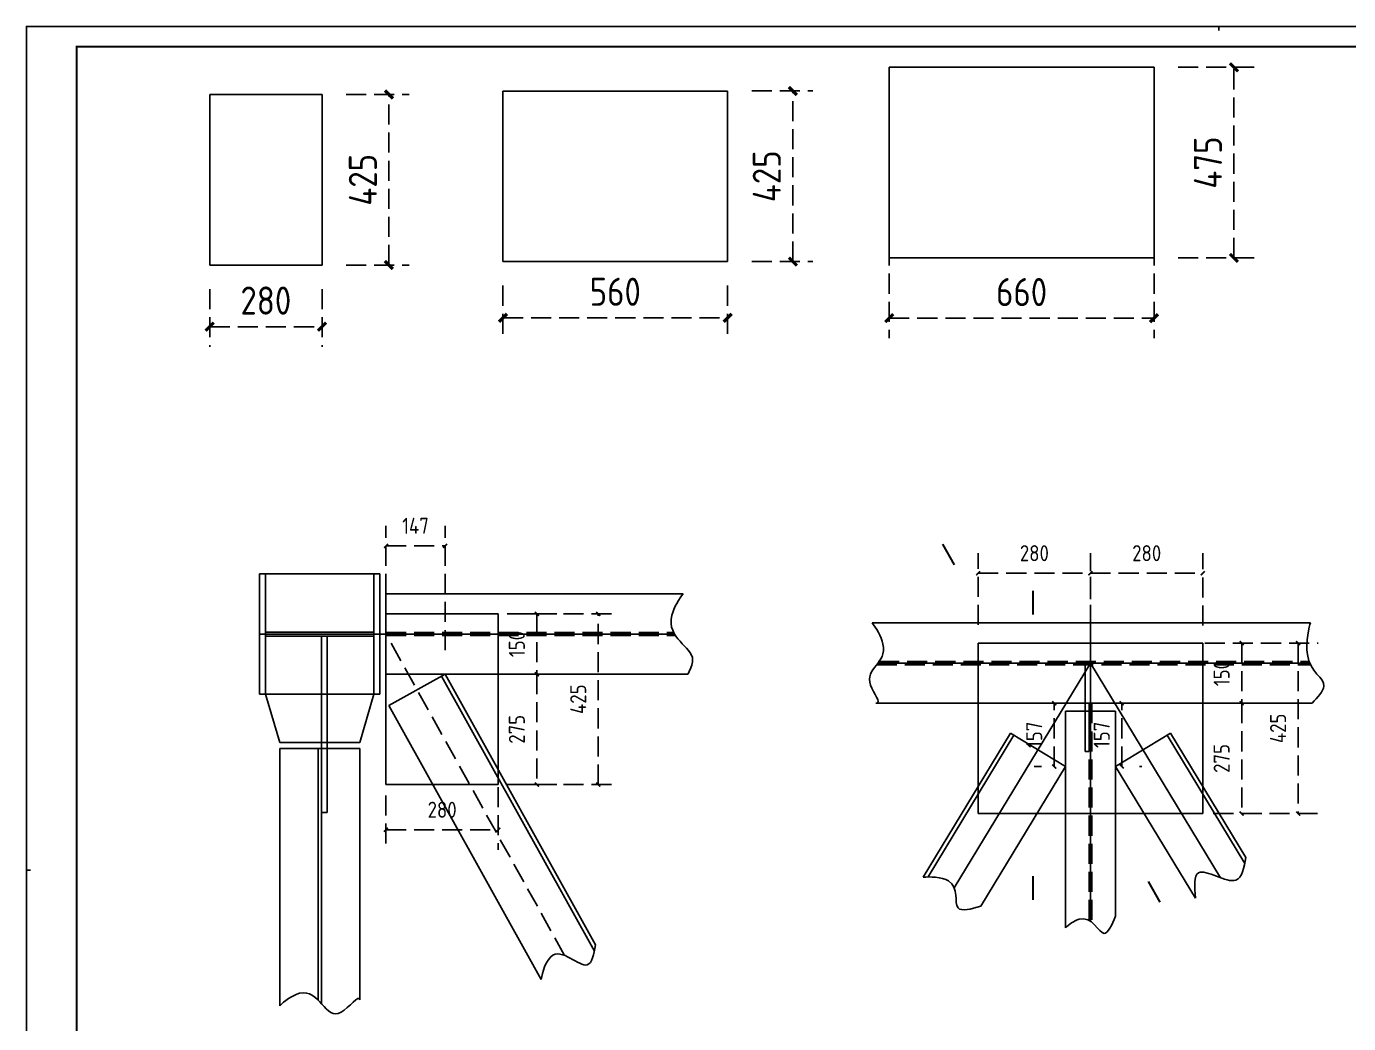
# Model space of a CAD drawing. Extents: x 1689 to 157754, y 6281 to 73826.
# Drawn here: x 128029 to 144507, y 37984 to 50406 of the extents above; entities that cross this region are included whole.
import ezdxf
from ezdxf.enums import TextEntityAlignment as Align

# ---------------------------------------------------------------- set-up
doc = ezdxf.new("R2010")
doc.units = 0
doc.header["$LTSCALE"] = 1000
doc.header["$MEASUREMENT"] = 0
doc.linetypes.add('DASH', pattern=[0.35, 0.25, -0.1])
doc.layers.add('DOTE', color=1, linetype='Continuous')
doc.layers.add('PUB_TITLE', color=4, linetype='Continuous')
doc.styles.get("Standard").update_dxf_attribs({"font": 'gbenor.shx', "bigfont": 'gbcbig.shx'})
doc.dimstyles.get("Standard").update_dxf_attribs({"dimscale": 100, "dimtxt": 3.5, "dimasz": 1, "dimexe": 2.5, "dimexo": 3, "dimgap": 1.5, "dimtad": 1, "dimdec": 0, "dimzin": 0, "dimdsep": 46, "dimtxsty": 'Standard', "dimblk": 'ARCHTICK', "dimcen": 0.09, "dimadec": 0, "dimazin": 0, "dimtfac": 1, "dimtdec": 0, "dimtix": 1, "dimtmove": 2, "dimatfit": 3, "dimfxl": 1, "dimtolj": 1, "dimtzin": 0, "dimarcsym": 0})

# ---------------------------------------------------------------- blocks, each defined once
blk = doc.blocks.new('_ArchTick')
at = {"color": 0, "linetype": 'ByBlock', "const_width": 0.4}
blk.add_lwpolyline([(-0.5, -0.5), (0.5, 0.5)], dxfattribs=at)
blk = doc.blocks.new('*D17')
at = {"color": 0, "linetype": 'DASH', "lineweight": -2}
for p, q in [((130313, 47134), (130313, 46416)), ((131713, 47134), (131713, 46416)), ((130313, 46666), (131713, 46666))]:
    blk.add_line(p, q, dxfattribs=at)
at = {"layer": 'Defpoints', "color": 0}
for p in [(130313, 47434), (131713, 47434), (131713, 46666)]:
    blk.add_point(p, dxfattribs=at)
at = {"color": 0, "lineweight": -2, "xscale": 100, "yscale": 100, "zscale": 100, "rotation": 180}
blk.add_blockref('_ArchTick', (130313, 46666), dxfattribs=at)
at = {"color": 0, "lineweight": -2, "xscale": 100, "yscale": 100, "zscale": 100}
blk.add_blockref('_ArchTick', (131713, 46666), dxfattribs=at)
at = {"color": 0, "insert": (131013, 46991), "char_height": 350, "attachment_point": 5}
blk.add_mtext('\\A1;280', dxfattribs=at)
blk = doc.blocks.new('*D18')
at = {"color": 0, "linetype": 'DASH', "lineweight": -2}
for p, q in [((132013, 49559), (132797, 49559)), ((132547, 47434), (132547, 49559)), ((132013, 47434), (132797, 47434))]:
    blk.add_line(p, q, dxfattribs=at)
at = {"layer": 'Defpoints', "color": 0}
for p in [(131713, 49559), (132547, 49559), (131713, 47434)]:
    blk.add_point(p, dxfattribs=at)
at = {"color": 0, "lineweight": -2, "xscale": 100, "yscale": 100, "zscale": 100}
for p, rotation in [((132547, 49559), 90), ((132547, 47434), 270)]:
    blk.add_blockref('_ArchTick', p, dxfattribs=dict(at, rotation=rotation))
at = {"color": 0, "insert": (132222, 48496), "char_height": 350, "attachment_point": 5, "rotation": 90}
blk.add_mtext('\\A1;425', dxfattribs=at)
blk = doc.blocks.new('*D19')
at = {"color": 0, "linetype": 'DASH', "lineweight": -2}
for p, q in [((133968, 47177), (133968, 46526)), ((136768, 47177), (136768, 46526)), ((133968, 46776), (136768, 46776))]:
    blk.add_line(p, q, dxfattribs=at)
at = {"layer": 'Defpoints', "color": 0}
for p in [(133968, 47477), (136768, 47477), (136768, 46776)]:
    blk.add_point(p, dxfattribs=at)
at = {"color": 0, "lineweight": -2, "xscale": 100, "yscale": 100, "zscale": 100, "rotation": 180}
blk.add_blockref('_ArchTick', (133968, 46776), dxfattribs=at)
at = {"color": 0, "lineweight": -2, "xscale": 100, "yscale": 100, "zscale": 100}
blk.add_blockref('_ArchTick', (136768, 46776), dxfattribs=at)
at = {"color": 0, "insert": (135368, 47101), "char_height": 350, "attachment_point": 5}
blk.add_mtext('\\A1;560', dxfattribs=at)
blk = doc.blocks.new('*D20')
at = {"color": 0, "linetype": 'DASH', "lineweight": -2}
for p, q in [((137068, 49602), (137831, 49602)), ((137581, 47477), (137581, 49602)), ((137068, 47477), (137831, 47477))]:
    blk.add_line(p, q, dxfattribs=at)
at = {"layer": 'Defpoints', "color": 0}
for p in [(136768, 49602), (137581, 49602), (136768, 47477)]:
    blk.add_point(p, dxfattribs=at)
at = {"color": 0, "lineweight": -2, "xscale": 100, "yscale": 100, "zscale": 100}
for p, rotation in [((137581, 49602), 90), ((137581, 47477), 270)]:
    blk.add_blockref('_ArchTick', p, dxfattribs=dict(at, rotation=rotation))
at = {"color": 0, "insert": (137256, 48539), "char_height": 350, "attachment_point": 5, "rotation": 90}
blk.add_mtext('\\A1;425', dxfattribs=at)
blk = doc.blocks.new('$titleblk$00000167')
for p, q in [((-594.5, 839), (-594.5, 841)), ((-1187, 420.5), (-1189, 420.5))]:
    blk.add_line(p, q)
blk.add_lwpolyline([(-1189, 0), (0, 0), (0, 841), (-1189, 841)], close=True)
at = {"const_width": 1}
blk.add_lwpolyline([(-1164, 10), (-10, 10), (-10, 831), (-1164, 831)], close=True, dxfattribs=at)
at = {"flags": 4}
for tag, p in [('(扩展图名)', (-62.12, 184.1)), ('图名', (-62.12, 180.13)), ('日期', (-62.12, 172.03)), ('图号', (-62.12, 163.99)), ('比例', (-62.12, 156)), ('子项', (-59.56, 82.07)), ('工程名称', (-59.24, 70.19)), ('设计号', (-36.91, 28.62))]:
    blk.add_attdef(tag, text='', height=3.5, dxfattribs=at).set_placement(p, align=Align.CENTER)
for tag, p in [('设计人', (-64.84, 148.13)), ('负责人', (-64.71, 140.27)), ('主持人', (-64.73, 132.26)), ('校对人', (-64.28, 124.4)), ('审核人', (-63.96, 116.15)), ('审定人', (-64.16, 107.95)), ('所长', (-64.16, 99.76))]:
    blk.add_attdef(tag, p, '', height=3.5)
blk = doc.blocks.new('*D96')
at = {"color": 0, "linetype": 'DASH', "lineweight": -2}
for p, q in [((134149, 43087), (134641, 43087)), ((134391, 43087), (134391, 42337)), ((134102, 42337), (134641, 42337))]:
    blk.add_line(p, q, dxfattribs=at)
at = {"layer": 'Defpoints', "color": 0}
for p in [(133849, 43087), (133802, 42337), (134391, 42337)]:
    blk.add_point(p, dxfattribs=at)
at = {"color": 0, "lineweight": -2, "xscale": 50, "yscale": 50, "zscale": 50}
for p, rotation in [((134391, 43087), 90), ((134391, 42337), 270)]:
    blk.add_blockref('_ArchTick', p, dxfattribs=dict(at, rotation=rotation))
at = {"color": 0, "insert": (134141, 42712), "char_height": 200, "attachment_point": 5, "rotation": 90}
blk.add_mtext('\\A1;150', dxfattribs=at)
blk = doc.blocks.new('*D97')
at = {"color": 0, "linetype": 'DASH', "lineweight": -2}
for p, q in [((134102, 42337), (134641, 42337)), ((134391, 42337), (134391, 40962)), ((134139, 40962), (134641, 40962))]:
    blk.add_line(p, q, dxfattribs=at)
at = {"layer": 'Defpoints', "color": 0}
for p in [(133802, 42337), (133839, 40962), (134391, 40962)]:
    blk.add_point(p, dxfattribs=at)
at = {"color": 0, "lineweight": -2, "xscale": 50, "yscale": 50, "zscale": 50}
for p, rotation in [((134391, 42337), 90), ((134391, 40962), 270)]:
    blk.add_blockref('_ArchTick', p, dxfattribs=dict(at, rotation=rotation))
at = {"color": 0, "insert": (134141, 41650), "char_height": 200, "attachment_point": 5, "rotation": 90}
blk.add_mtext('\\A1;275', dxfattribs=at)
blk = doc.blocks.new('*D98')
at = {"color": 0, "linetype": 'DASH', "lineweight": -2}
for p, q in [((133910, 40931), (133910, 40148)), ((132510, 40826), (132510, 40148)), ((132510, 40398), (133910, 40398))]:
    blk.add_line(p, q, dxfattribs=at)
at = {"layer": 'Defpoints', "color": 0}
for p in [(133910, 41231), (132510, 41126), (133910, 40398)]:
    blk.add_point(p, dxfattribs=at)
at = {"color": 0, "lineweight": -2, "xscale": 50, "yscale": 50, "zscale": 50, "rotation": 180}
blk.add_blockref('_ArchTick', (132510, 40398), dxfattribs=at)
at = {"color": 0, "lineweight": -2, "xscale": 50, "yscale": 50, "zscale": 50}
blk.add_blockref('_ArchTick', (133910, 40398), dxfattribs=at)
at = {"color": 0, "insert": (133210, 40648), "char_height": 200, "attachment_point": 5}
blk.add_mtext('\\A1;280', dxfattribs=at)
blk = doc.blocks.new('*D99')
at = {"color": 0, "linetype": 'DASH', "lineweight": -2}
for p, q in [((132510, 42637), (132510, 44185)), ((133246, 42637), (133246, 44185)), ((132510, 43935), (133246, 43935))]:
    blk.add_line(p, q, dxfattribs=at)
at = {"layer": 'Defpoints', "color": 0}
for p in [(133246, 43935), (132510, 42337), (133246, 42337)]:
    blk.add_point(p, dxfattribs=at)
at = {"color": 0, "lineweight": -2, "xscale": 50, "yscale": 50, "zscale": 50, "rotation": 180}
blk.add_blockref('_ArchTick', (132510, 43935), dxfattribs=at)
at = {"color": 0, "lineweight": -2, "xscale": 50, "yscale": 50, "zscale": 50}
blk.add_blockref('_ArchTick', (133246, 43935), dxfattribs=at)
at = {"color": 0, "insert": (132878, 44185), "char_height": 200, "attachment_point": 5}
blk.add_mtext('\\A1;147', dxfattribs=at)
blk = doc.blocks.new('*D105')
at = {"color": 0, "linetype": 'DASH', "lineweight": -2}
for p, q in [((142715, 42725), (143425, 42725)), ((143175, 42725), (143175, 41975)), ((142715, 41975), (143425, 41975))]:
    blk.add_line(p, q, dxfattribs=at)
at = {"layer": 'Defpoints', "color": 0}
for p in [(142415, 42725), (142415, 41975), (143175, 41975)]:
    blk.add_point(p, dxfattribs=at)
at = {"color": 0, "lineweight": -2, "xscale": 50, "yscale": 50, "zscale": 50}
for p, rotation in [((143175, 42725), 90), ((143175, 41975), 270)]:
    blk.add_blockref('_ArchTick', p, dxfattribs=dict(at, rotation=rotation))
at = {"color": 0, "insert": (142925, 42350), "char_height": 200, "attachment_point": 5, "rotation": 90}
blk.add_mtext('\\A1;150', dxfattribs=at)
blk = doc.blocks.new('*D106')
at = {"color": 0, "linetype": 'DASH', "lineweight": -2}
for p, q in [((142715, 42725), (144128, 42725)), ((143878, 42725), (143878, 40600)), ((142820, 40600), (144128, 40600))]:
    blk.add_line(p, q, dxfattribs=at)
at = {"layer": 'Defpoints', "color": 0}
for p in [(142415, 42725), (142520, 40600), (143878, 40600)]:
    blk.add_point(p, dxfattribs=at)
at = {"color": 0, "lineweight": -2, "xscale": 50, "yscale": 50, "zscale": 50}
for p, rotation in [((143878, 42725), 90), ((143878, 40600), 270)]:
    blk.add_blockref('_ArchTick', p, dxfattribs=dict(at, rotation=rotation))
at = {"color": 0, "insert": (143628, 41662), "char_height": 200, "attachment_point": 5, "rotation": 90}
blk.add_mtext('\\A1;425', dxfattribs=at)
blk = doc.blocks.new('*D107')
at = {"color": 0, "linetype": 'DASH', "lineweight": -2}
for p, q in [((142824, 41975), (143425, 41975)), ((143175, 41975), (143175, 40600)), ((142824, 40600), (143425, 40600))]:
    blk.add_line(p, q, dxfattribs=at)
at = {"layer": 'Defpoints', "color": 0}
for p in [(142524, 41975), (142524, 40600), (143175, 40600)]:
    blk.add_point(p, dxfattribs=at)
at = {"color": 0, "lineweight": -2, "xscale": 50, "yscale": 50, "zscale": 50}
for p, rotation in [((143175, 41975), 90), ((143175, 40600), 270)]:
    blk.add_blockref('_ArchTick', p, dxfattribs=dict(at, rotation=rotation))
at = {"color": 0, "insert": (142925, 41287), "char_height": 200, "attachment_point": 5, "rotation": 90}
blk.add_mtext('\\A1;275', dxfattribs=at)
blk = doc.blocks.new('*D109')
at = {"color": 0, "linetype": 'DASH', "lineweight": -2}
for p, q in [((139891, 42950), (139891, 43844)), ((141291, 42950), (141291, 43844)), ((139891, 43594), (141291, 43594))]:
    blk.add_line(p, q, dxfattribs=at)
at = {"layer": 'Defpoints', "color": 0}
for p in [(141291, 43594), (139891, 42650), (141291, 42650)]:
    blk.add_point(p, dxfattribs=at)
at = {"color": 0, "lineweight": -2, "xscale": 50, "yscale": 50, "zscale": 50, "rotation": 180}
blk.add_blockref('_ArchTick', (139891, 43594), dxfattribs=at)
at = {"color": 0, "lineweight": -2, "xscale": 50, "yscale": 50, "zscale": 50}
blk.add_blockref('_ArchTick', (141291, 43594), dxfattribs=at)
at = {"color": 0, "insert": (140591, 43844), "char_height": 200, "attachment_point": 5}
blk.add_mtext('\\A1;280', dxfattribs=at)
blk = doc.blocks.new('*D110')
at = {"color": 0, "linetype": 'DASH', "lineweight": -2}
for p, q in [((141291, 41521), (141291, 43844)), ((142691, 42943), (142691, 43844)), ((141291, 43594), (142691, 43594))]:
    blk.add_line(p, q, dxfattribs=at)
at = {"layer": 'Defpoints', "color": 0}
for p in [(142691, 43594), (142691, 42643), (141291, 41221)]:
    blk.add_point(p, dxfattribs=at)
at = {"color": 0, "lineweight": -2, "xscale": 50, "yscale": 50, "zscale": 50, "rotation": 180}
blk.add_blockref('_ArchTick', (141291, 43594), dxfattribs=at)
at = {"color": 0, "lineweight": -2, "xscale": 50, "yscale": 50, "zscale": 50}
blk.add_blockref('_ArchTick', (142691, 43594), dxfattribs=at)
at = {"color": 0, "insert": (141991, 43844), "char_height": 200, "attachment_point": 5}
blk.add_mtext('\\A1;280', dxfattribs=at)
blk = doc.blocks.new('*D111')
at = {"color": 0, "linetype": 'DASH', "lineweight": -2}
for p, q in [((134021, 43087), (135406, 43087)), ((135156, 40962), (135156, 43087)), ((134021, 40962), (135406, 40962))]:
    blk.add_line(p, q, dxfattribs=at)
at = {"layer": 'Defpoints', "color": 0}
for p in [(133721, 43087), (135156, 43087), (133721, 40962)]:
    blk.add_point(p, dxfattribs=at)
at = {"color": 0, "lineweight": -2, "xscale": 50, "yscale": 50, "zscale": 50}
for p, rotation in [((135156, 43087), 90), ((135156, 40962), 270)]:
    blk.add_blockref('_ArchTick', p, dxfattribs=dict(at, rotation=rotation))
at = {"color": 0, "insert": (134906, 42025), "char_height": 200, "attachment_point": 5, "rotation": 90}
blk.add_mtext('\\A1;425', dxfattribs=at)
blk = doc.blocks.new('*D113')
at = {"color": 0, "linetype": 'DASH', "lineweight": -2}
for p, q in [((140678, 41975), (140589, 41975)), ((140839, 41187), (140839, 41975)), ((140678, 41187), (140589, 41187))]:
    blk.add_line(p, q, dxfattribs=at)
at = {"layer": 'Defpoints', "color": 0}
for p in [(140839, 41975), (140978, 41975), (140978, 41187)]:
    blk.add_point(p, dxfattribs=at)
at = {"color": 0, "lineweight": -2, "xscale": 50, "yscale": 50, "zscale": 50}
for p, rotation in [((140839, 41975), 90), ((140839, 41187), 270)]:
    blk.add_blockref('_ArchTick', p, dxfattribs=dict(at, rotation=rotation))
at = {"color": 0, "insert": (140589, 41581), "char_height": 200, "attachment_point": 5, "rotation": 90}
blk.add_mtext('\\A1;157', dxfattribs=at)
blk = doc.blocks.new('*D187')
at = {"color": 0, "linetype": 'DASH', "lineweight": -2}
for p, q in [((141380, 41975), (141430, 41975)), ((141680, 41187), (141680, 41975)), ((141903, 41187), (141930, 41187))]:
    blk.add_line(p, q, dxfattribs=at)
at = {"layer": 'Defpoints', "color": 0}
for p in [(141680, 41975), (141680, 41975), (141603, 41187)]:
    blk.add_point(p, dxfattribs=at)
at = {"color": 0, "lineweight": -2, "xscale": 50, "yscale": 50, "zscale": 50}
for p, rotation in [((141680, 41975), 90), ((141680, 41187), 270)]:
    blk.add_blockref('_ArchTick', p, dxfattribs=dict(at, rotation=rotation))
at = {"color": 0, "insert": (141430, 41581), "char_height": 200, "attachment_point": 5, "rotation": 90}
blk.add_mtext('\\A1;157', dxfattribs=at)
blk = doc.blocks.new('*D204')
at = {"color": 0, "linetype": 'DASH', "lineweight": -2}
for p, q in [((138782, 47677), (138782, 46522)), ((142082, 47677), (142082, 46522)), ((138782, 46772), (142082, 46772))]:
    blk.add_line(p, q, dxfattribs=at)
at = {"layer": 'Defpoints', "color": 0}
for p in [(138782, 47977), (142082, 47977), (142082, 46772)]:
    blk.add_point(p, dxfattribs=at)
at = {"color": 0, "lineweight": -2, "xscale": 100, "yscale": 100, "zscale": 100, "rotation": 180}
blk.add_blockref('_ArchTick', (138782, 46772), dxfattribs=at)
at = {"color": 0, "lineweight": -2, "xscale": 100, "yscale": 100, "zscale": 100}
blk.add_blockref('_ArchTick', (142082, 46772), dxfattribs=at)
at = {"color": 0, "insert": (140432, 47097), "char_height": 350, "attachment_point": 5}
blk.add_mtext('\\A1;660', dxfattribs=at)
blk = doc.blocks.new('*D205')
at = {"color": 0, "linetype": 'DASH', "lineweight": -2}
for p, q in [((142382, 49897), (143329, 49897)), ((143079, 47522), (143079, 49897)), ((142382, 47522), (143329, 47522))]:
    blk.add_line(p, q, dxfattribs=at)
at = {"layer": 'Defpoints', "color": 0}
for p in [(142082, 49897), (143079, 49897), (142082, 47522)]:
    blk.add_point(p, dxfattribs=at)
at = {"color": 0, "lineweight": -2, "xscale": 100, "yscale": 100, "zscale": 100}
for p, rotation in [((143079, 49897), 90), ((143079, 47522), 270)]:
    blk.add_blockref('_ArchTick', p, dxfattribs=dict(at, rotation=rotation))
at = {"color": 0, "insert": (142754, 48710), "char_height": 350, "attachment_point": 5, "rotation": 90}
blk.add_mtext('\\A1;475', dxfattribs=at)

msp = doc.modelspace()

# ---------------------------------------------------------------- linework, layer by layer
for p, q in [((138782.3, 49897.5), (142082.3, 49897.5)), ((138782.3, 47522.5), (138782.3, 49897.5)), ((142082.3, 49897.5), (142082.3, 47522.5)), ((133967.7, 48851.7), (133967.7, 49601.7)), ((133967.7, 49601.7), (136767.7, 49601.7)), ((136767.7, 49601.7), (136767.7, 47476.7)), ((131713, 49558.7), (130313, 49558.7)), ((130313, 49558.7), (130313, 48808.7)), ((131713, 49558.7), (131713, 47433.7)), ((130313, 48808.7), (130313, 47433.7)), ((133967.7, 48851.7), (133967.7, 47476.7)), ((133967.7, 47476.7), (136767.7, 47476.7)), ((138782.3, 47522.5), (142082.3, 47522.5)), ((130313, 47433.7), (131713, 47433.7)), ((132510.3, 43337.1), (136214, 43337.1)), ((132510.3, 42337.1), (132510.3, 43337.1)), ((133910.3, 43087.1), (132510.3, 43087.1)), ((132510.3, 43087.1), (132510.3, 42337.1)), ((133910.3, 42337.1), (133910.3, 43087.1)), ((138569.1, 42974.6), (144033.5, 42974.6)), ((139890.7, 41974.6), (139890.7, 42724.6)), ((139890.7, 42724.6), (142690.7, 42724.6)), ((142690.7, 42724.6), (142690.7, 41974.6)), ((141224.4, 41374.6), (141224.4, 42454.6)), ((132510.3, 42337.1), (136271.9, 42337.1)), ((132510.3, 42337.1), (132510.3, 40962.1)), ((133246, 42337.1), (132546.8, 41948.3)), ((135106.8, 38887.8), (133202.3, 42312.8)), ((135121.8, 38963.6), (133246, 42337.1)), ((133910.3, 40962.1), (133910.3, 42337.1)), ((134445.2, 38534.3), (132546.8, 41948.3)), ((138615.5, 41974.6), (144053.1, 41974.6)), ((141290.7, 41974.6), (139765.7, 41974.6)), ((141290.7, 41974.6), (139890.7, 41974.6)), ((139890.7, 41974.6), (139890.7, 40599.6)), ((140978.2, 41874.6), (141603.2, 41874.6)), ((141274.4, 41874.6), (141274.4, 41374.6)), ((142690.7, 40599.6), (142690.7, 41974.6)), ((139205.6, 39806), (140294, 41601.9)), ((139267, 39811), (140336.8, 41576)), ((140978.2, 41187.3), (140294, 41601.9)), ((141603.2, 41187.3), (142287.3, 41601.9)), ((142244.6, 41576), (143212.5, 39978.9)), ((142287.3, 41601.9), (143226.1, 40052.8)), ((131185.3, 41412.1), (132185.3, 41412.1)), ((141274.4, 41374.6), (141224.4, 41374.6)), ((139922.8, 39445.9), (140978.2, 41187.3)), ((141603.2, 41187.3), (142597.3, 39546.9)), ((132510.3, 40962.1), (133910.3, 40962.1)), ((139890.7, 40599.6), (142690.7, 40599.6))]:
    msp.add_line(p, q)
at = {"color": 2, "lineweight": 30}
for p, q in [((139444.2, 43956.6), (139592, 43700.7)), ((140571, 43375.5), (140571, 43080)), ((140571, 39820), (140571, 39524.5)), ((142008.7, 39752.1), (142156.5, 39496.2))]:
    msp.add_line(p, q, dxfattribs=at)
at = {"color": 2}
for p, q in [((130935.3, 42837.1), (130935.3, 43587.1)), ((130935.3, 43587.1), (130935.3, 42087.1)), ((130935.3, 43587.1), (132435.3, 43587.1)), ((131010.3, 43587.1), (131010.3, 42087.1)), ((132360.3, 43587.1), (132360.3, 42087.1)), ((132435.3, 43587.1), (132435.3, 42087.1)), ((131010.3, 42862.1), (132360.3, 42862.1)), ((131685.3, 42837.1), (130935.3, 42837.1)), ((131010.3, 42812.1), (132360.3, 42812.1)), ((131705.3, 41412.1), (131705.3, 42812.1)), ((131705.3, 42812.1), (131775.3, 42812.1)), ((131775.3, 42812.1), (131775.3, 42087.1)), ((133910.3, 42337.1), (133910.3, 42337.1)), ((130935.3, 42087.1), (132435.3, 42087.1)), ((131010.3, 42087.1), (131185.3, 41487.1)), ((131775.3, 42087.1), (131775.3, 40612.1)), ((132360.3, 42087.1), (132185.3, 41487.1)), ((131185.3, 41487.1), (132185.3, 41487.1)), ((131705.3, 40612.1), (131705.3, 41412.1)), ((131705.3, 41412.1), (131705.3, 40612.1)), ((131775.3, 40612.1), (131705.3, 40612.1))]:
    msp.add_line(p, q, dxfattribs=at)
at = {"linetype": 'DASH'}
for p, q in [((132510.3, 42857.1), (136095, 42857.1)), ((132510.3, 42817.1), (136118.7, 42817.1)), ((138625.8, 42454.6), (144033.1, 42454.6)), ((138656.2, 42494.6), (144015.6, 42494.6)), ((141274.4, 41974.6), (141274.4, 39269.5)), ((141306.9, 41974.6), (141306.9, 39247.2))]:
    msp.add_line(p, q, dxfattribs=at)
at = {"color": 1}
for p, q in [((130935.3, 42837.1), (132435.3, 42837.1)), ((131685.3, 42837.1), (136106, 42837.1)), ((138641.5, 42474.6), (144023.7, 42474.6)), ((139592.8, 39673.2), (141290.7, 42474.6)), ((141290.7, 42474.6), (142911.9, 39799.5))]:
    msp.add_line(p, q, dxfattribs=at)
at = {"color": 1, "linetype": 'DASH'}
msp.add_line((134736.7, 38833.1), (132510.3, 42837.1), dxfattribs=at)
for points, knots in [([(136214, 43337.1), (136164.6, 43282.9), (135892.1, 42804.5), (136431.8, 42661), (136301.8, 42397.6), (136271.9, 42337.1)], [26.4980259, 26.4980259, 26.4980259, 26.4980259, 66.4462634, 189.6642754, 226.4243432, 226.4243432, 226.4243432, 226.4243432]), ([(138569.1, 42974.6), (138615.8, 42921.7), (138868.5, 42479.8), (138340.1, 42398.4), (138693, 41974.6), (138615.5, 41974.6)], [122.8263765, 122.8263765, 122.8263765, 122.8263765, 318.7484629, 855.9291345, 1088.5327139, 1088.5327139, 1088.5327139, 1088.5327139]), ([(144033.5, 42974.6), (144014.6, 42947.3), (143907.2, 42395.6), (144314.7, 42255.6), (144123, 42049.7), (144053.1, 41974.6)], [79.6272073, 79.6272073, 79.6272073, 79.6272073, 369.0329588, 816.3954384, 1072.8145561, 1072.8145561, 1072.8145561, 1072.8145561]), ([(139205.6, 39806), (139281.2, 39818.3), (139697.9, 39796.4), (139531.9, 39333.5), (139802.7, 39411.3), (139922.8, 39445.9)], [121.4131235, 121.4131235, 121.4131235, 121.4131235, 337.2940725, 693.1702156, 976.4470239, 976.4470239, 976.4470239, 976.4470239]), ([(140978.2, 39176.3), (141012.9, 39213.2), (141287.5, 39413.7), (141445.3, 38954.5), (141556.7, 39213.3), (141603.2, 39321.2)], [89.952597, 89.952597, 89.952597, 89.952597, 222.4228197, 580.9727838, 837.3286748, 837.3286748, 837.3286748, 837.3286748]), ([(134445.2, 38534.3), (134456.1, 38626.4), (134604.3, 39058.4), (135040.4, 38534.7), (135100, 38848.8), (135121.8, 38963.6)], [32.389649, 32.389649, 32.389649, 32.389649, 74.5481235, 167.734956, 221.4494473, 221.4494473, 221.4494473, 221.4494473]), ([(131185.3, 38203.5), (131237.6, 38261.2), (131662.1, 38564.6), (131784.5, 37812.8), (132179.3, 38360.1), (132185.3, 38278.9)], [27.3683749, 27.3683749, 27.3683749, 27.3683749, 66.7055605, 180.2594387, 236.5068714, 236.5068714, 236.5068714, 236.5068714])]:
    msp.add_open_spline(points, degree=3, knots=knots)
msp.add_spline([(142597.3, 39546.9), (142637.6, 39862.9), (143103.5, 39771.4), (143226.1, 40052.8)], degree=3)
at = {"layer": 'DOTE'}
msp.add_line((141290.7, 39259.3), (141290.7, 42974.6), dxfattribs=at)
at = {"layer": 'DOTE', "color": 0}
for p, q in [((140978.2, 39176.3), (140978.2, 41874.6)), ((141603.2, 39321.2), (141603.2, 41874.6)), ((131185.3, 38203.5), (131185.3, 41412.1)), ((131665.3, 38274.7), (131665.3, 41412.1)), ((131705.3, 38232.2), (131705.3, 41412.1)), ((132185.3, 38278.9), (132185.3, 41412.1))]:
    msp.add_line(p, q, dxfattribs=at)

# ---------------------------------------------------------------- block references
at = {"layer": 'PUB_TITLE', "xscale": 25, "yscale": 25, "zscale": 25}
msp.add_blockref('$titleblk$00000167', (157754.1, 29381.1), dxfattribs=at)

# ---------------------------------------------------------------- dimensions: what is measured, and where the dimension line sits
for base, p1, p2, override, picture, middle in [((143078.7, 49897.5), (142082.3, 47522.5), (142082.3, 49897.5), {"dimlfac": 0.2}, '*D205', (142753.7, 48710)), ((135156.3, 43087.1), (133721.5, 40962.1), (133721.5, 43087.1), {"dimtxt": 2, "dimasz": 0.5, "dimlfac": 0.2}, '*D111', (134906.3, 42024.6)), ((134391.1, 42337.1), (133849.3, 43087.1), (133801.9, 42337.1), {"dimtxt": 2, "dimasz": 0.5, "dimlfac": 0.2}, '*D96', (134141.1, 42712.1)), ((143174.5, 41974.6), (142415.4, 42724.6), (142415.4, 41974.6), {"dimtxt": 2, "dimasz": 0.5, "dimlfac": 0.2}, '*D105', (142924.5, 42349.6)), ((143878.1, 40599.6), (142415.4, 42724.6), (142520.3, 40599.6), {"dimtxt": 2, "dimasz": 0.5, "dimlfac": 0.2}, '*D106', (143628.1, 41662.1)), ((134391.1, 40962.1), (133801.9, 42337.1), (133838.8, 40962.1), {"dimtxt": 2, "dimasz": 0.5, "dimlfac": 0.2}, '*D97', (134141.1, 41649.6)), ((140838.9, 41974.6), (140978.2, 41187.3), (140978.2, 41974.6), {"dimtxt": 2, "dimasz": 0.5, "dimlfac": 0.2}, '*D113', (140588.9, 41580.9)), ((141680, 41974.6), (141603.2, 41187.3), (141680, 41974.6), {"dimtxt": 2, "dimasz": 0.5, "dimlfac": 0.2}, '*D187', (141430, 41580.9)), ((143174.5, 40599.6), (142523.6, 41974.6), (142523.6, 40599.6), {"dimtxt": 2, "dimasz": 0.5, "dimlfac": 0.2}, '*D107', (142924.5, 41287.1))]:
    dim = msp.add_linear_dim(base=base, p1=p1, p2=p2, angle=90, dimstyle='Standard', override=override)
    dim.commit()
    dim.dimension.update_dxf_attribs({"geometry": picture, "text_midpoint": middle})
for p1, p2, distance, picture, middle in [((131713, 47433.7), (131713, 49558.7), -834, '*D18', (132221.9, 48496.2)), ((136767.7, 47476.7), (136767.7, 49601.7), -813.3, '*D20', (137256, 48539.2)), ((133967.7, 47476.7), (136767.7, 47476.7), -700.2, '*D19', (135367.7, 47101.5)), ((130313, 47433.7), (131713, 47433.7), -768.2, '*D17', (131013, 46990.6))]:
    dim = msp.add_aligned_dim(p1=p1, p2=p2, distance=distance, dimstyle='Standard', override={"dimlfac": 0.2})
    dim.commit()
    dim.dimension.update_dxf_attribs({"geometry": picture, "text_midpoint": middle})
for base, p1, p2, override, picture, middle in [((142082.3, 46772.3), (138782.3, 47977.1), (142082.3, 47977.1), {"dimlfac": 0.2}, '*D204', (140432.3, 47097.3)), ((133246, 43935.3), (132510.3, 42337.1), (133246, 42337.1), {"dimtxt": 2, "dimasz": 0.5, "dimlfac": 0.2}, '*D99', (132878.1, 44185.3)), ((141290.7, 43594.1), (139890.7, 42650.3), (141290.7, 42650.3), {"dimtxt": 2, "dimasz": 0.5, "dimlfac": 0.2}, '*D109', (140590.7, 43844.1)), ((142690.7, 43594.1), (141290.7, 41220.7), (142690.7, 42643.3), {"dimtxt": 2, "dimasz": 0.5, "dimlfac": 0.2}, '*D110', (141990.7, 43844.1)), ((133910.3, 40397.7), (132510.3, 41126), (133910.3, 41231.4), {"dimtxt": 2, "dimasz": 0.5, "dimlfac": 0.2}, '*D98', (133210.3, 40647.7))]:
    dim = msp.add_linear_dim(base=base, p1=p1, p2=p2, dimstyle='Standard', override=override)
    dim.commit()
    dim.dimension.update_dxf_attribs({"geometry": picture, "text_midpoint": middle})

doc.saveas('drawing.dxf')
